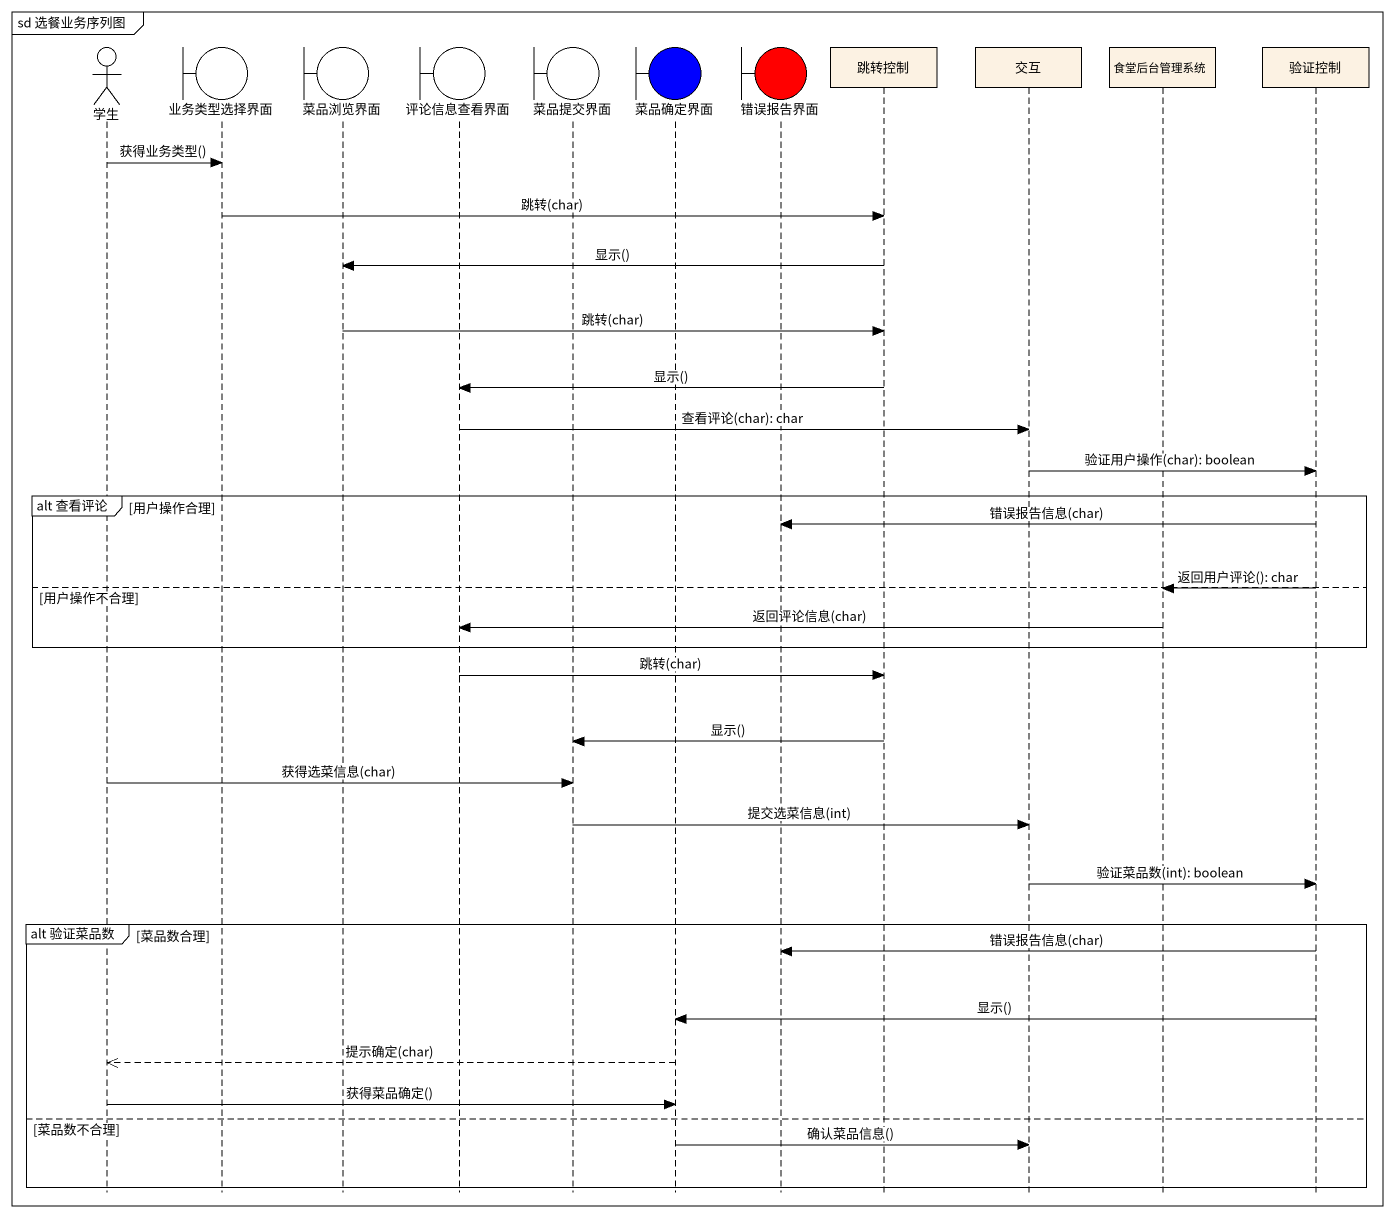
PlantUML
@startuml
mainframe sd 选餐业务序列图
hide footbox
actor 学生
boundary 业务类型选择界面
boundary 菜品浏览界面
boundary 评论信息查看界面
boundary 菜品提交界面
boundary 菜品确定界面 #0000FF
boundary 错误报告界面 #FF0000
participant 跳转控制 #FCF2E3
participant 交互 #FCF2E3
participant 食堂后台管理系统 #FCF2E3
participant 验证控制 #FCF2E3

学生 -> 业务类型选择界面 : 获得业务类型()
业务类型选择界面 -> 跳转控制 : 跳转(char)
跳转控制 -> 菜品浏览界面 : 显示()
菜品浏览界面 -> 跳转控制 : 跳转(char)
跳转控制 -> 评论信息查看界面 : 显示()
评论信息查看界面 -> 交互 : 查看评论(char): char
交互 -> 验证控制 : 验证用户操作(char): boolean
group alt 查看评论 [用户操作合理]
  验证控制 -> 错误报告界面 : 错误报告信息(char)
else 用户操作不合理
  验证控制 -> 食堂后台管理系统 : 返回用户评论(): char
  食堂后台管理系统 -> 评论信息查看界面 : 返回评论信息(char)
end
评论信息查看界面 -> 跳转控制 : 跳转(char)
跳转控制 -> 菜品提交界面 : 显示()
学生 -> 菜品提交界面 : 获得选菜信息(char)
菜品提交界面 -> 交互 : 提交选菜信息(int)
交互 -> 验证控制 : 验证菜品数(int): boolean
group alt 验证菜品数 [菜品数合理]
  验证控制 -> 错误报告界面 : 错误报告信息(char)
  验证控制 -> 菜品确定界面 : 显示()
  菜品确定界面 -->> 学生 : 提示确定(char)
  学生 -> 菜品确定界面 : 获得菜品确定()
else 菜品数不合理
  菜品确定界面 -> 交互 : 确认菜品信息()
end
@enduml
